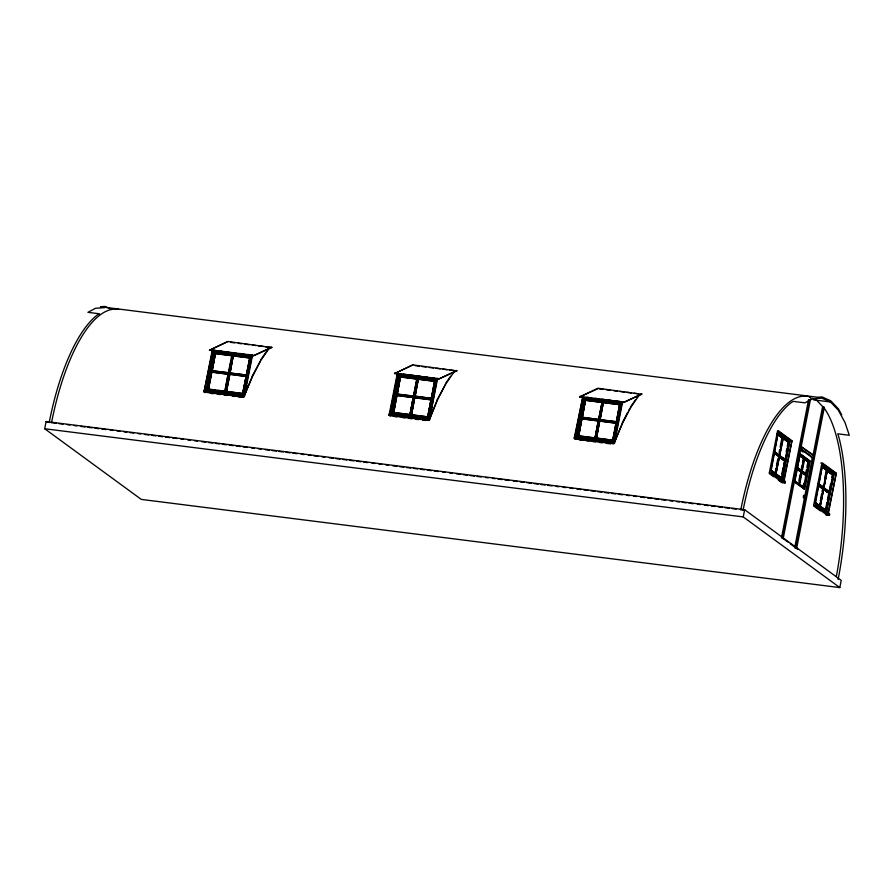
<?xml version="1.0" encoding="UTF-8"?>
<svg xmlns="http://www.w3.org/2000/svg" width="894" height="894" viewBox="0 0 894 894"><rect width="100%" height="100%" fill="white"/><g stroke="black" fill="none" stroke-linecap="round" stroke-linejoin="round"><path stroke-width="1.34" d="M209.52 350.224L227.825 341.508L271.754 347.542L253.471 355.767L209.52 350.224L227.825 341.508M253.471 355.767L271.776 347.062M394.567 373.58L412.872 364.875L456.789 370.909L438.518 379.123L394.567 373.58L412.872 364.875M438.518 379.123L456.812 370.418M579.614 396.936L597.918 388.231L641.836 394.265L623.554 402.479L579.614 396.936L597.885 388.711M623.554 402.479L641.858 393.773M44.7 428.751L46.119 421.543L744.657 509.714L841.22 580.362L839.812 587.581L141.263 499.4L44.7 428.751L743.238 516.922L839.812 587.581M205.207 392.689L204.022 391.818L212.291 350.046L215.465 350.448M214.225 351.856L206.682 390.32L208.347 389.046L215.331 353.476L214.225 351.856L251.393 356.639M214.381 351.968L206.838 390.432L206.123 389.907L213.666 351.454L212.75 350.102L204.134 391.594L205.117 389.091M207.252 389.225L212.202 364.026M212.716 361.366L214.024 354.739M208.503 389.169L211.856 372.094M212.135 370.652L215.488 353.588M228.283 374.173L211.699 371.982L208.347 389.046L242.743 393.483L246.085 376.419L229.512 374.228L246.252 376.53L243.157 392.287M231.043 361.031L228.719 372.843L212.303 370.775L215.331 353.476L249.717 357.913L246.375 374.977L230.104 373.022L246.532 375.089L249.884 358.025L242.587 393.371L243.682 394.992M225.087 391.36L228.115 374.061M231.557 358.405L231.747 355.544L224.774 391.125M226.316 391.416L229.669 374.351M229.948 372.91L233.3 355.834M242.9 393.606L226.473 391.527L229.825 374.463M230.104 373.022L233.144 355.723L226.473 391.527M243.134 394.578L250.678 356.125L213.666 351.454L217.287 352.437M243.581 395.584L204.257 390.622L204.972 389.762L244.285 394.735L243.347 396.791L204.022 391.818M244.99 388.354L245.504 385.705M249.415 365.814L249.929 363.154M252.074 355.063L243.917 396.612L251.773 377.927L260.556 360.807L269.116 348.436M244.386 396.679L252.533 355.119M245.302 393.729L245.839 391.002M247.079 388.801L247.616 386.074M390.253 416.045L389.069 415.174L397.327 373.401L399.584 375.446M389.639 415.006L397.796 373.457M391.17 413.274L398.713 374.809L435.724 379.481L437.11 378.419L429.422 420.035L436.808 401.283L445.603 384.163L454.163 371.792M404.222 415.352L391.717 413.676L399.272 375.212L436.44 379.995M391.885 413.788L399.428 375.324M392.298 412.581L399.059 378.095M393.55 412.525L396.902 395.45M397.182 394.008L400.534 376.944M416.593 381.76L416.794 378.9L409.977 414.592L413.319 397.528L396.746 395.338L393.706 412.637L400.378 376.832L399.272 375.212M416.079 384.386L413.766 396.198L397.338 394.131L400.378 376.832L434.763 381.269L431.411 398.333L414.838 396.143L430.204 398.277M416.95 379.022L413.609 396.087L397.338 394.131M413.162 397.417L410.134 414.715L395.081 412.816M411.363 414.771L414.715 397.707M414.995 396.266L418.347 379.19M427.947 416.962L411.519 414.883L414.548 397.584L431.132 399.774L427.779 416.839L393.394 412.402L391.717 413.676M415.151 396.377L418.18 379.078L411.519 414.883M428.729 418.347L427.623 416.727L434.607 381.146L431.578 398.445M428.204 415.643L430.975 399.663M428.181 417.945L435.724 379.481M428.628 418.94L389.303 413.978L390.007 413.117L429.332 418.09L428.382 420.146L389.069 415.174M430.036 411.709L430.55 409.061M431.858 402.434L432.372 399.774M429.422 420.035L437.579 378.486M430.349 417.085L430.874 414.358M432.126 412.156L432.662 409.43M574.954 437.032L582.832 396.813L574.104 438.541L613.429 443.502L614.379 441.446L575.054 436.484L574.35 437.334L613.664 442.295M576.921 437.144L584.307 398.568L621.475 403.362M577.345 435.937L584.106 401.451M581.949 418.817L578.597 435.881L585.414 400.188L584.307 398.568M582.229 417.375L585.57 400.3M601.997 402.378L598.645 419.442L582.072 417.252L598.812 419.554L602.154 402.49L595.013 437.948L598.365 420.884L581.782 418.694L578.753 435.993L595.18 438.071L598.209 420.772M582.385 417.487L585.414 400.188L619.81 404.624L616.458 421.689L600.198 419.733L603.226 402.434L596.242 438.015L612.982 440.317M596.41 438.127L599.751 421.063M600.042 419.621L603.383 402.546M596.566 438.239L599.595 420.94L616.178 423.13L612.826 440.206L578.44 435.769L576.764 437.032L581.033 437.669M613.776 441.703L612.669 440.083L619.654 404.513L616.614 421.812M613.239 438.999L614.536 432.439M615.05 429.813L616.022 423.018M639.21 395.148L630.65 407.519L621.855 424.639L614.01 443.335L622.157 401.775L620.771 402.836L613.217 441.301L613.932 441.815M615.072 435.076L616.379 428.438M614.469 443.39L622.626 401.842M615.385 440.44L615.921 437.714M743.238 516.922L744.657 509.714L742.623 510.094M782.786 482.682L769.332 472.837L777.579 430.774L785.424 436.507M785.334 481.777L770.729 470.546L778.506 430.886L791.961 440.731L784.183 480.391L785.334 481.777L785.1 482.972L781.624 482.536L778.261 480.078M771.12 470.836L778.506 430.886M785.1 482.972L771.645 473.127L771.88 471.931M775.981 468.288L774.953 473.529L775.88 473.652L782.853 438.071L777.434 434.674M776.495 465.662L777.791 459.091M779.099 452.398L779.613 449.771M780.127 447.145L781.937 437.959M774.271 453.236L778.763 456.521L775.411 473.596L770.919 470.3M775.009 451.85L779.512 455.147L782.395 438.015L776.774 433.903M784.854 460.98L779.244 456.879L784.854 460.98L781.512 478.055L775.891 473.943L778.719 459.494M783.334 438.418L775.891 473.943M781.825 474.055L783.11 467.495M783.625 464.869L784.139 462.243M786.228 451.604L786.742 448.978M787.256 446.352L787.77 443.726M781.702 479.843L788.463 445.357M789.715 441.435L782.161 479.899L789.715 441.435L778.104 432.942M783.781 480.1L791.961 440.731M781.457 537.875L808.578 399.64M809.506 399.763L782.351 538.154L783.144 538.736L810.612 398.746M804.544 489.119L794.732 481.944L800.242 453.817L794.263 481.888L804.544 489.119L810.065 461.002L800.242 453.817M798.811 481.095L800.108 474.49M801.426 467.752L801.952 465.115M802.466 462.466L802.991 459.818M799.225 483.855L801.091 471.898L796.9 468.836L801.091 471.898M801.37 470.456L797.18 467.383L801.84 470.512L803.706 458.555L799.515 455.493L808.846 462.03L804.086 489.063L809.595 460.935L799.784 453.761M799.694 484.202L804.645 458.968M803.225 485.833L803.74 483.196M805.84 472.49L806.354 469.853M806.88 467.204L807.919 461.919L810.065 461.002M794.096 480.67L803.885 487.275L805.762 475.317L801.572 472.244L806.22 475.373L805.304 475.262M801.382 470.747L806.511 473.932L808.377 461.974L804.187 458.901M794.654 547.854L812.333 457.717L800.722 449.224M813.037 455.337L800.376 446.072L813.965 455.459L813.037 455.337L822.614 406.535L816.613 400.221L812.165 398.255M823.542 406.658L795.805 548L796.599 548.581L824.29 407.44L822.614 406.535M827.106 515.112L813.652 505.266L821.91 463.204M825.955 514.966L829.42 515.402L829.654 514.206L815.049 502.976L822.826 463.315L820.748 463.058M815.44 503.266L822.826 463.315L836.281 473.161L828.503 512.821L829.654 514.206M829.42 515.402L815.965 505.557L816.2 504.361M819.798 503.344L819.273 505.97L820.2 506.082L827.185 470.501L822.223 467.16M820.312 500.718L821.597 494.147M822.111 491.521L822.625 488.895L819.25 486.425M823.43 484.827L822.905 487.453L823.832 487.576L818.211 483.464M824.715 478.268L826.257 470.389M819.742 506.026L823.083 488.951L818.591 485.666M826.715 470.445L823.374 487.509L818.87 484.224M822.424 465.372L834.035 473.865L826.302 510.541L820.211 506.373L823.307 490.616M820.211 506.373L827.196 470.792L832.817 474.904L829.464 491.968L823.843 487.867L826.939 472.11M825.631 509.111L826.916 502.551M827.431 499.925L828.716 493.354L829.643 493.477L824.022 489.364M829.263 490.605L830.548 484.034M831.833 477.474L832.348 474.848M825.832 510.485L829.185 493.421L823.564 489.309M826.291 510.943L833.309 475.139M826.492 512.329L834.035 473.865M389.181 414.95L390.164 412.458M251.929 376.653L260.556 360.807M436.976 400.009L445.603 384.163M622.023 423.365L627.666 412.357M628.929 409.91L630.65 407.519M804.131 497.567C802.588 499.355 803.583 493.264 804.399 495.768M260.869 359.623L267.876 349.509M445.916 382.978L450.587 376.24M630.963 406.334L635.634 399.596M637.187 397.338L638.741 395.092M836.281 473.161L828.112 512.53L826.022 512.273M104.766 307.625L95.49 308.285L87.925 312.33L99.491 313.794L97.468 314.878A149.387 52.433 -82.8 0 0 49.215 422.415M809.115 396.902L810.869 397.394L809.953 397.271M813.384 399.819L830.492 401.976L838.304 410.201L845.02 422.56L849.3 435.277L837.734 433.813L838.874 437.211A149.387 52.433 -82.8 0 1 838.114 579.491M823.363 407.329L824.29 407.44M230.551 342.346L234.664 342.871M238.251 343.318L241.536 343.732M245.023 344.179L249.102 344.693M252.521 345.118L255.874 345.542M258.589 345.889L263.507 346.503M265.373 346.738L271.754 347.542M415.162 365.646L419.23 366.16M421.934 366.506L426.002 367.021M429.321 367.434L433.445 367.959M436.194 368.306L440.317 368.82M443.055 369.166L447.179 369.691M449.928 370.038L456.789 370.909M599.259 388.89L603.383 389.404M606.132 389.75L610.244 390.276M613.765 390.723L617.117 391.136M619.866 391.483L624.604 392.086M626.728 392.354L631.387 392.947M634.103 393.282L638.171 393.796M219.533 350.962L222.237 351.297M226.305 351.811L229.02 352.158M233.088 352.672L235.804 353.007M239.871 353.521L243.939 354.035M248.007 354.549L250.711 354.896M403.216 374.139L405.932 374.485M410 374.999L414.067 375.514M416.772 375.86L420.839 376.374M424.907 376.877L427.623 377.223M431.69 377.737L434.406 378.084M586.9 397.327L590.968 397.841M595.046 398.355L597.751 398.702M601.818 399.216L604.534 399.551M608.602 400.065L611.317 400.411M615.385 400.925L619.453 401.44M209.542 349.733L253.494 355.276M394.589 373.089L438.541 378.643M579.636 396.444L623.587 401.998M620.771 402.836L583.76 398.165L582.832 396.813M220.025 352.784L224.137 353.298M226.875 353.644L230.987 354.158M235.1 354.683L237.838 355.03M241.95 355.544L246.062 356.069M405.071 376.139L407.809 376.486M411.922 377L414.66 377.346M418.772 377.871L422.884 378.385M425.633 378.732L429.735 379.246M432.484 379.592L435.222 379.939M588.744 399.316L592.856 399.841M595.594 400.188L599.706 400.702M602.444 401.048L606.557 401.574M610.669 402.088L613.418 402.434M617.53 402.948L620.268 403.295M220.572 353.186L223.321 353.532M227.434 354.046L230.171 354.393M234.284 354.918L238.396 355.432M242.509 355.957L245.247 356.304M404.256 376.363L408.368 376.888M411.106 377.234L415.218 377.749M419.331 378.274L422.069 378.62M426.181 379.134L428.919 379.481M433.031 380.006L435.78 380.352M589.291 399.73L592.04 400.076M596.153 400.59L598.891 400.937M603.003 401.451L605.741 401.797M609.853 402.322L612.602 402.669M616.704 403.183L620.816 403.708M215.644 353.7L232.071 355.778M233.457 355.957L249.884 358.025M400.691 377.067L417.107 379.134M418.504 379.313L434.92 381.38M585.738 400.423L602.154 402.49M603.539 402.669L619.967 404.736M788.027 442.418L788.955 442.53L777.232 433.959M228.562 372.731L212.303 370.775M601.561 419.912L613.876 421.465M212.012 372.217L228.439 374.284M397.059 395.573L413.486 397.64M414.872 397.819L431.288 399.897M582.106 418.928L598.522 420.996M599.908 421.175L616.335 423.253M251.773 377.927L243.738 397.07L204.413 392.108M436.808 401.283L428.785 420.437L389.46 415.464M621.855 424.639L613.832 443.793L574.507 438.82M811.406 457.594L813.495 457.862L800.823 448.598M779.054 455.37L785.602 459.605L784.675 459.482M778.763 456.521L773.612 452.476M808.21 460.768L805.405 458.432M210.034 389.46L215.51 390.142M218.248 390.488L223.723 391.181M208.045 390.488L227.244 392.913M228.763 393.204L234.25 393.896M236.832 394.12L241.101 394.757M406.804 415.576L411.072 416.213M413.654 416.448L425.991 418.001M583.614 437.892L609.663 441.178M210.638 393.371L213.342 393.718M217.41 394.232L220.125 394.578M224.193 395.092L226.908 395.427M232.328 396.109L235.044 396.455M237.748 396.802L241.816 397.316M394.321 416.559L397.037 416.906M402.456 417.587L405.172 417.934M409.24 418.448L411.944 418.783M416.012 419.297L418.727 419.644M422.795 420.158L425.51 420.493M579.368 439.915L582.072 440.261M586.14 440.776L588.855 441.111M592.923 441.625L595.639 441.971M599.706 442.485L602.411 442.832M606.478 443.346L610.546 443.86M832.817 474.904L821.564 466.389M769.332 472.837L771.645 473.127M781.043 477.999L781.971 478.111L771.377 470.367M823.843 487.867L829.934 492.035L829.006 491.912M822.625 488.895L823.553 489.018L817.932 484.906M813.652 505.266L815.965 505.557M51.986 422.761L56.143 423.287M58.915 423.633L63.072 424.158M67.229 424.684L70 425.03M74.146 425.555L76.918 425.913M81.075 426.438L85.232 426.963M88.003 427.31L92.16 427.835M94.932 428.181L99.078 428.707M101.849 429.053L106.006 429.578M110.163 430.103L112.935 430.45M117.092 430.975L119.863 431.333M124.009 431.858L126.78 432.204M129.552 432.551L133.709 433.076M137.866 433.601L140.637 433.948M144.783 434.473L148.94 434.998M151.712 435.344L155.869 435.87M158.64 436.227L162.797 436.753M165.569 437.099L169.715 437.624M172.486 437.971L176.643 438.496M180.8 439.021L183.572 439.367M187.729 439.893L190.5 440.239M194.646 440.764L197.418 441.122M201.575 441.647L205.732 442.172M208.503 442.519L212.66 443.044M215.432 443.39L219.578 443.916M222.349 444.262L226.506 444.787M229.277 445.145L233.435 445.659M236.206 446.017L240.363 446.542M243.123 446.888L247.28 447.413M251.438 447.939L254.209 448.285M258.366 448.81L261.137 449.157M265.283 449.682L269.44 450.207M272.212 450.565L276.369 451.079M279.14 451.436L283.297 451.962M286.069 452.308L290.215 452.833M292.986 453.18L297.143 453.705M301.3 454.23L304.072 454.577M308.229 455.102L311 455.459M313.76 455.806L317.918 456.331M322.075 456.856L324.846 457.203M329.003 457.728L333.16 458.253M335.932 458.6L340.078 459.125M342.849 459.471L347.006 459.997M349.777 460.354L353.935 460.879M356.706 461.226L360.863 461.751M363.623 462.097L367.78 462.623M371.938 463.148L374.709 463.494M378.866 464.02L381.637 464.366M385.795 464.891L388.555 465.249M392.712 465.774L396.869 466.299M399.64 466.646L403.797 467.171M406.569 467.517L410.715 468.043M413.486 468.389L417.643 468.914M420.415 469.261L424.572 469.786M427.343 470.143L431.5 470.669M434.272 471.015L438.418 471.54M442.575 472.066L445.346 472.412M449.503 472.937L452.275 473.284M456.432 473.809L460.578 474.334M463.349 474.68L467.506 475.206M470.278 475.563L474.435 476.089M477.206 476.435L481.363 476.96M485.509 477.485L488.28 477.832M492.438 478.357L495.209 478.703M497.98 479.061L502.137 479.586M504.909 479.933L509.055 480.458M513.212 480.983L517.369 481.508M520.14 481.855L524.297 482.38M527.069 482.726L531.226 483.252M533.986 483.598L538.143 484.123M540.915 484.481L545.072 484.995M547.843 485.353L552 485.878M556.146 486.403L558.918 486.749M563.075 487.275L565.846 487.621M570.003 488.146L572.775 488.493M576.932 489.018L581.078 489.543M583.849 489.901L588.006 490.415M590.778 490.772L594.935 491.298M597.706 491.644L601.863 492.169M604.623 492.516L608.78 493.041M611.552 493.387L615.709 493.913M618.48 494.27L622.637 494.795M626.795 495.321L629.555 495.667M633.712 496.192L636.483 496.539M640.64 497.064L644.798 497.589M647.569 497.936L651.726 498.461M654.486 498.807L658.643 499.333M661.415 499.69L665.572 500.215M669.729 500.729L672.5 501.087M676.657 501.612L679.418 501.959M682.189 502.305L686.346 502.83M689.118 503.188L693.275 503.702M697.432 504.227L700.203 504.585M704.349 505.11L708.506 505.635M711.278 505.982L715.435 506.507M718.206 506.853L722.363 507.379M725.123 507.725L729.28 508.25M732.052 508.597L736.209 509.122M740.366 509.647L743.137 510.005A149.387 52.433 -82.8 0 1 791.391 402.468L793.414 401.384L804.98 402.848L812.534 398.791L821.809 398.132L830.492 401.976M46.119 421.543L49.84 422.583M109.962 308.62L105 306.418L100.564 306.743L817.619 397.249L822.044 396.936L830.727 400.769L838.538 408.994L841.757 414.905M787.67 438.149L791.034 440.619M823.028 464.02L835.365 473.049M778.663 432.383L791.324 441.647L788.787 441.323L778.227 433.601M822.994 464.813L835.655 474.077L833.107 473.753L822.558 466.031M778.696 433.657L789.246 441.379M821.966 465.316L833.577 473.809M800.99 450.531L803.103 452.073M827.855 471.563L831.23 474.021M803.717 458.846L803.248 458.499L804.175 458.622L799.236 484.146L803.427 487.219M804.768 459.617L806.869 461.148M801.851 470.803L806.042 473.876M774.55 451.794L779.043 455.08M798.532 470.311L800.633 471.842M802.153 472.96L804.254 474.49M778.775 456.812L784.396 460.924M825.352 490.895L827.598 492.538M794.565 480.726L798.755 483.799M814.579 501.97L826.302 510.541M815.25 502.73L818.613 505.199M770.729 470.546L784.183 480.391M815.049 502.976L828.503 512.821M772.662 472.948L774.774 474.49M819.105 506.92L821.217 508.474M769.287 473.507L773.779 476.793M813.618 505.937L820.346 510.865M783.625 538.937L788.005 542.144M790.195 543.742L797.873 549.363M584.631 398.802L583.76 398.165L576.217 436.63L577.088 437.267M824.424 408.446A149.387 52.433 -82.8 0 1 836.315 576.552M740.824 509.714A149.387 52.433 -82.8 0 1 807.93 396.377M51.528 422.706A149.387 52.433 -82.8 0 1 118.645 309.38M782.865 438.362L779.523 455.426L785.144 459.538L788.486 442.474L782.865 438.362"/></g></svg>
